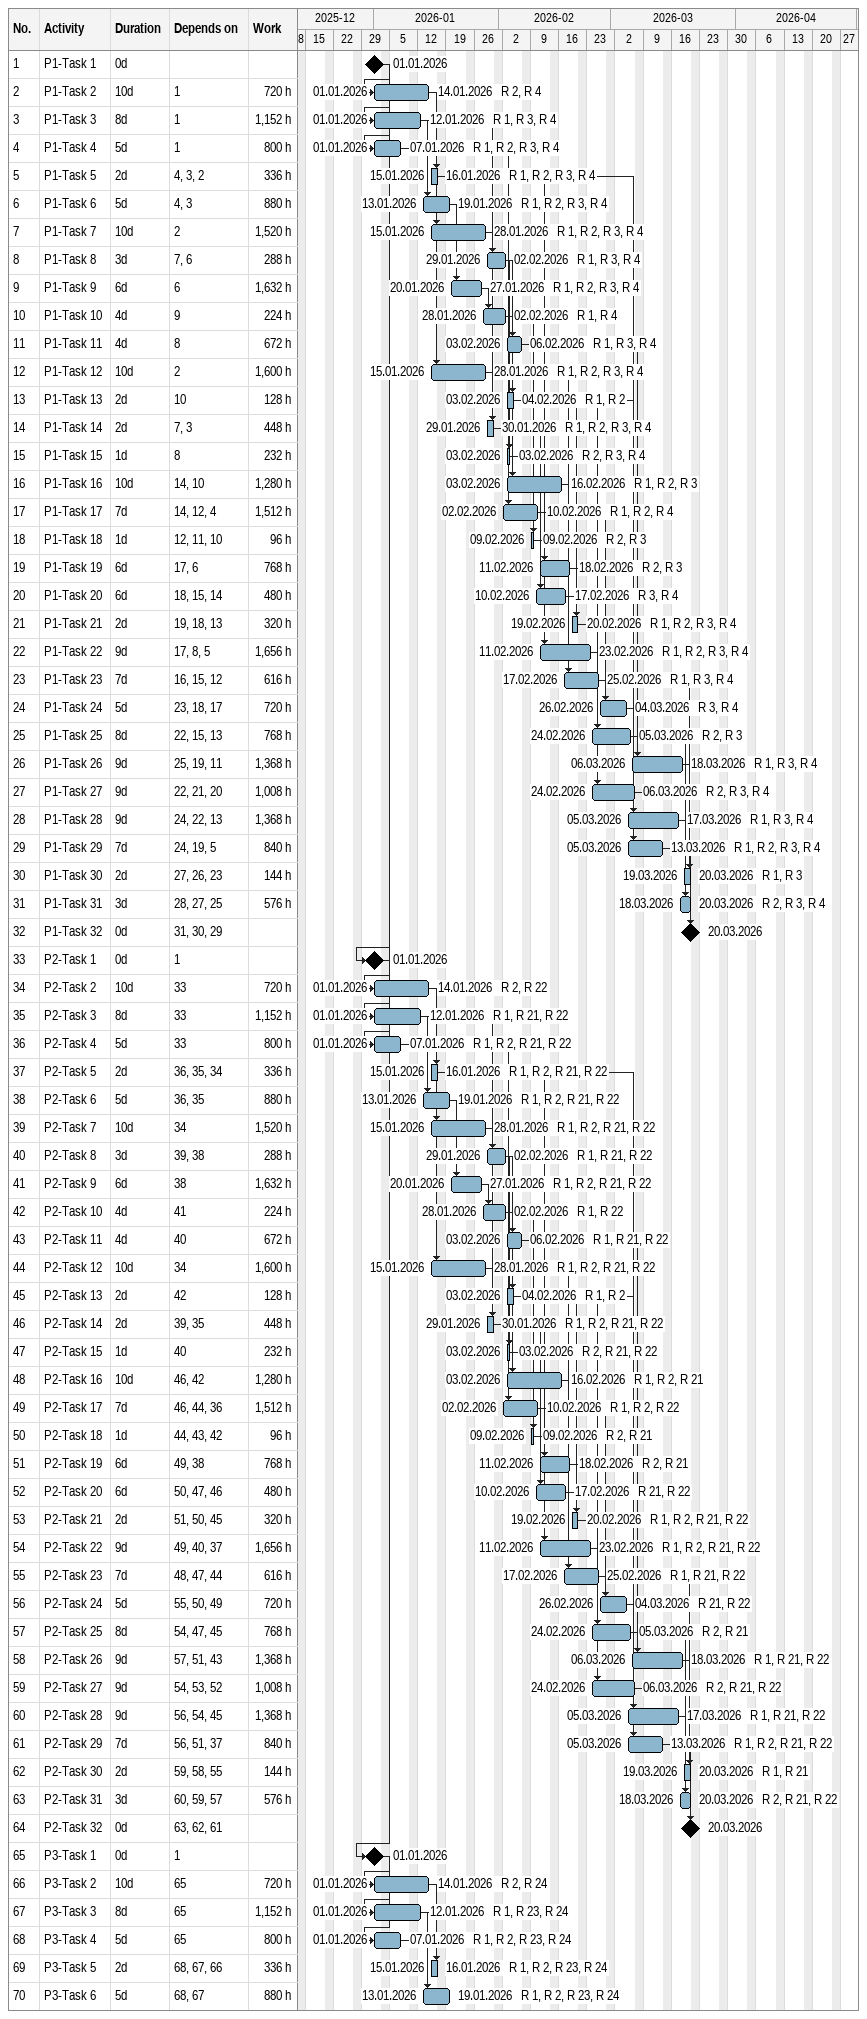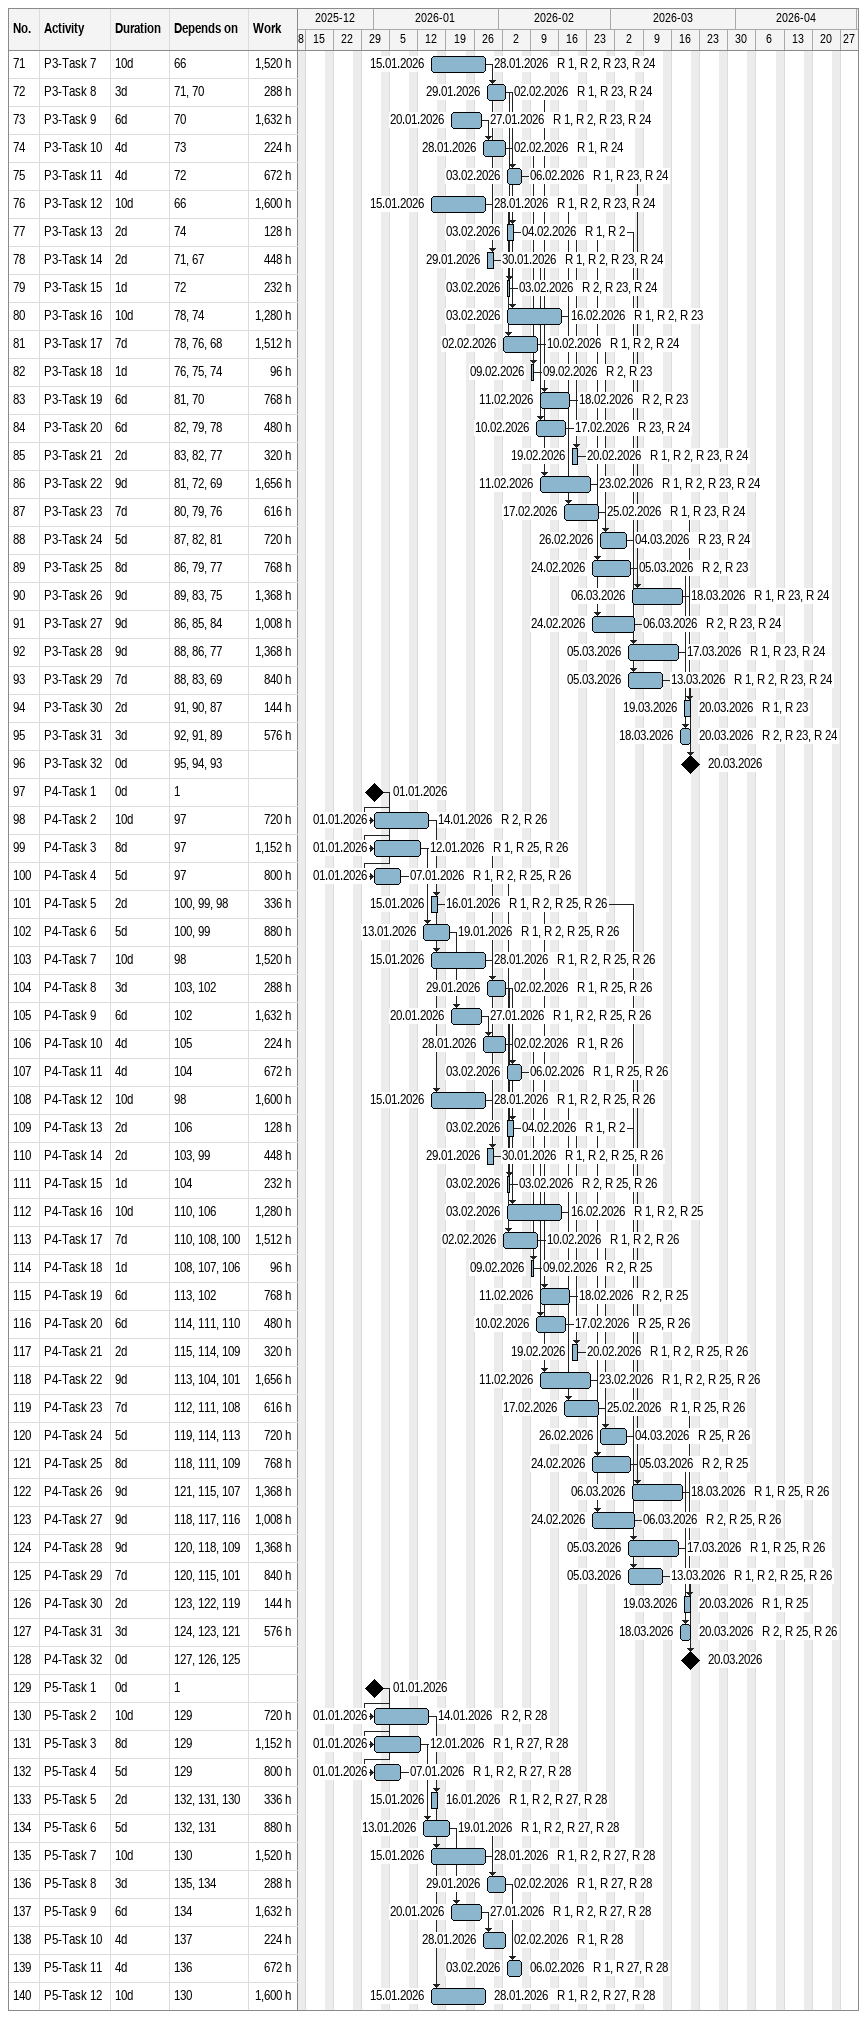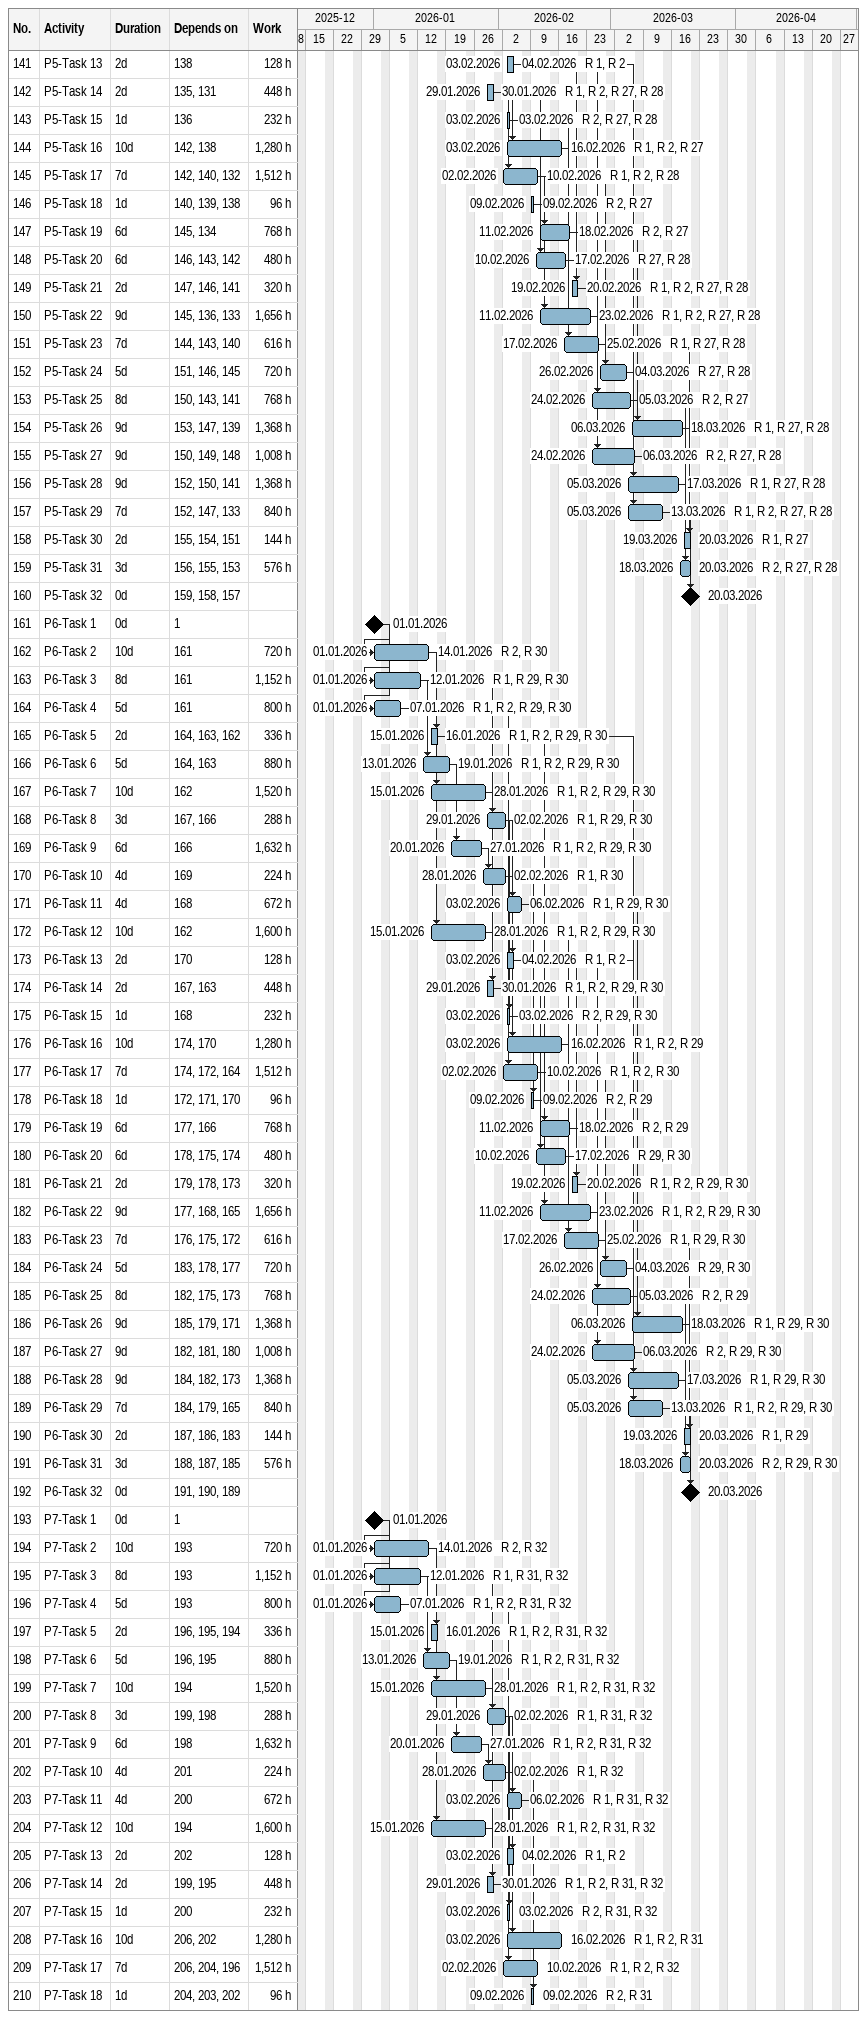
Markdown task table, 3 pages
| ID | Task | Duration | Start | Finish | Predecessors | Resources | Work (h) |
|---|---|---|---|---|---|---|---|
| 1 | P1-Task 1 | 0d | 2026-01-01 | 2026-01-01 |  |  |  |
| 2 | P1-Task 2 | 10d | 2026-01-01 | 2026-01-14 | 1 | R 2, R 4 | 720 |
| 3 | P1-Task 3 | 8d | 2026-01-01 | 2026-01-12 | 1 | R 1, R 3, R 4 | 1152 |
| 4 | P1-Task 4 | 5d | 2026-01-01 | 2026-01-07 | 1 | R 1, R 2, R 3, R 4 | 800 |
| 5 | P1-Task 5 | 2d | 2026-01-15 | 2026-01-16 | 4, 3, 2 | R 1, R 2, R 3, R 4 | 336 |
| 6 | P1-Task 6 | 5d | 2026-01-13 | 2026-01-19 | 4, 3 | R 1, R 2, R 3, R 4 | 880 |
| 7 | P1-Task 7 | 10d | 2026-01-15 | 2026-01-28 | 2 | R 1, R 2, R 3, R 4 | 1520 |
| 8 | P1-Task 8 | 3d | 2026-01-29 | 2026-02-02 | 7, 6 | R 1, R 3, R 4 | 288 |
| 9 | P1-Task 9 | 6d | 2026-01-20 | 2026-01-27 | 6 | R 1, R 2, R 3, R 4 | 1632 |
| 10 | P1-Task 10 | 4d | 2026-01-28 | 2026-02-02 | 9 | R 1, R 4 | 224 |
| 11 | P1-Task 11 | 4d | 2026-02-03 | 2026-02-06 | 8 | R 1, R 3, R 4 | 672 |
| 12 | P1-Task 12 | 10d | 2026-01-15 | 2026-01-28 | 2 | R 1, R 2, R 3, R 4 | 1600 |
| 13 | P1-Task 13 | 2d | 2026-02-03 | 2026-02-04 | 10 | R 1, R 2 | 128 |
| 14 | P1-Task 14 | 2d | 2026-01-29 | 2026-01-30 | 7, 3 | R 1, R 2, R 3, R 4 | 448 |
| 15 | P1-Task 15 | 1d | 2026-02-03 | 2026-02-03 | 8 | R 2, R 3, R 4 | 232 |
| 16 | P1-Task 16 | 10d | 2026-02-03 | 2026-02-16 | 14, 10 | R 1, R 2, R 3 | 1280 |
| 17 | P1-Task 17 | 7d | 2026-02-02 | 2026-02-10 | 14, 12, 4 | R 1, R 2, R 4 | 1512 |
| 18 | P1-Task 18 | 1d | 2026-02-09 | 2026-02-09 | 12, 11, 10 | R 2, R 3 | 96 |
| 19 | P1-Task 19 | 6d | 2026-02-11 | 2026-02-18 | 17, 6 | R 2, R 3 | 768 |
| 20 | P1-Task 20 | 6d | 2026-02-10 | 2026-02-17 | 18, 15, 14 | R 3, R 4 | 480 |
| 21 | P1-Task 21 | 2d | 2026-02-19 | 2026-02-20 | 19, 18, 13 | R 1, R 2, R 3, R 4 | 320 |
| 22 | P1-Task 22 | 9d | 2026-02-11 | 2026-02-23 | 17, 8, 5 | R 1, R 2, R 3, R 4 | 1656 |
| 23 | P1-Task 23 | 7d | 2026-02-17 | 2026-02-25 | 16, 15, 12 | R 1, R 3, R 4 | 616 |
| 24 | P1-Task 24 | 5d | 2026-02-26 | 2026-03-04 | 23, 18, 17 | R 3, R 4 | 720 |
| 25 | P1-Task 25 | 8d | 2026-02-24 | 2026-03-05 | 22, 15, 13 | R 2, R 3 | 768 |
| 26 | P1-Task 26 | 9d | 2026-03-06 | 2026-03-18 | 25, 19, 11 | R 1, R 3, R 4 | 1368 |
| 27 | P1-Task 27 | 9d | 2026-02-24 | 2026-03-06 | 22, 21, 20 | R 2, R 3, R 4 | 1008 |
| 28 | P1-Task 28 | 9d | 2026-03-05 | 2026-03-17 | 24, 22, 13 | R 1, R 3, R 4 | 1368 |
| 29 | P1-Task 29 | 7d | 2026-03-05 | 2026-03-13 | 24, 19, 5 | R 1, R 2, R 3, R 4 | 840 |
| 30 | P1-Task 30 | 2d | 2026-03-19 | 2026-03-20 | 27, 26, 23 | R 1, R 3 | 144 |
| 31 | P1-Task 31 | 3d | 2026-03-18 | 2026-03-20 | 28, 27, 25 | R 2, R 3, R 4 | 576 |
| 32 | P1-Task 32 | 0d | 2026-03-20 | 2026-03-20 | 31, 30, 29 |  |  |
| 33 | P2-Task 1 | 0d | 2026-01-01 | 2026-01-01 | 1 |  |  |
| 34 | P2-Task 2 | 10d | 2026-01-01 | 2026-01-14 | 33 | R 2, R 22 | 720 |
| 35 | P2-Task 3 | 8d | 2026-01-01 | 2026-01-12 | 33 | R 1, R 21, R 22 | 1152 |
| 36 | P2-Task 4 | 5d | 2026-01-01 | 2026-01-07 | 33 | R 1, R 2, R 21, R 22 | 800 |
| 37 | P2-Task 5 | 2d | 2026-01-15 | 2026-01-16 | 36, 35, 34 | R 1, R 2, R 21, R 22 | 336 |
| 38 | P2-Task 6 | 5d | 2026-01-13 | 2026-01-19 | 36, 35 | R 1, R 2, R 21, R 22 | 880 |
| 39 | P2-Task 7 | 10d | 2026-01-15 | 2026-01-28 | 34 | R 1, R 2, R 21, R 22 | 1520 |
| 40 | P2-Task 8 | 3d | 2026-01-29 | 2026-02-02 | 39, 38 | R 1, R 21, R 22 | 288 |
| 41 | P2-Task 9 | 6d | 2026-01-20 | 2026-01-27 | 38 | R 1, R 2, R 21, R 22 | 1632 |
| 42 | P2-Task 10 | 4d | 2026-01-28 | 2026-02-02 | 41 | R 1, R 22 | 224 |
| 43 | P2-Task 11 | 4d | 2026-02-03 | 2026-02-06 | 40 | R 1, R 21, R 22 | 672 |
| 44 | P2-Task 12 | 10d | 2026-01-15 | 2026-01-28 | 34 | R 1, R 2, R 21, R 22 | 1600 |
| 45 | P2-Task 13 | 2d | 2026-02-03 | 2026-02-04 | 42 | R 1, R 2 | 128 |
| 46 | P2-Task 14 | 2d | 2026-01-29 | 2026-01-30 | 39, 35 | R 1, R 2, R 21, R 22 | 448 |
| 47 | P2-Task 15 | 1d | 2026-02-03 | 2026-02-03 | 40 | R 2, R 21, R 22 | 232 |
| 48 | P2-Task 16 | 10d | 2026-02-03 | 2026-02-16 | 46, 42 | R 1, R 2, R 21 | 1280 |
| 49 | P2-Task 17 | 7d | 2026-02-02 | 2026-02-10 | 46, 44, 36 | R 1, R 2, R 22 | 1512 |
| 50 | P2-Task 18 | 1d | 2026-02-09 | 2026-02-09 | 44, 43, 42 | R 2, R 21 | 96 |
| 51 | P2-Task 19 | 6d | 2026-02-11 | 2026-02-18 | 49, 38 | R 2, R 21 | 768 |
| 52 | P2-Task 20 | 6d | 2026-02-10 | 2026-02-17 | 50, 47, 46 | R 21, R 22 | 480 |
| 53 | P2-Task 21 | 2d | 2026-02-19 | 2026-02-20 | 51, 50, 45 | R 1, R 2, R 21, R 22 | 320 |
| 54 | P2-Task 22 | 9d | 2026-02-11 | 2026-02-23 | 49, 40, 37 | R 1, R 2, R 21, R 22 | 1656 |
| 55 | P2-Task 23 | 7d | 2026-02-17 | 2026-02-25 | 48, 47, 44 | R 1, R 21, R 22 | 616 |
| 56 | P2-Task 24 | 5d | 2026-02-26 | 2026-03-04 | 55, 50, 49 | R 21, R 22 | 720 |
| 57 | P2-Task 25 | 8d | 2026-02-24 | 2026-03-05 | 54, 47, 45 | R 2, R 21 | 768 |
| 58 | P2-Task 26 | 9d | 2026-03-06 | 2026-03-18 | 57, 51, 43 | R 1, R 21, R 22 | 1368 |
| 59 | P2-Task 27 | 9d | 2026-02-24 | 2026-03-06 | 54, 53, 52 | R 2, R 21, R 22 | 1008 |
| 60 | P2-Task 28 | 9d | 2026-03-05 | 2026-03-17 | 56, 54, 45 | R 1, R 21, R 22 | 1368 |
| 61 | P2-Task 29 | 7d | 2026-03-05 | 2026-03-13 | 56, 51, 37 | R 1, R 2, R 21, R 22 | 840 |
| 62 | P2-Task 30 | 2d | 2026-03-19 | 2026-03-20 | 59, 58, 55 | R 1, R 21 | 144 |
| 63 | P2-Task 31 | 3d | 2026-03-18 | 2026-03-20 | 60, 59, 57 | R 2, R 21, R 22 | 576 |
| 64 | P2-Task 32 | 0d | 2026-03-20 | 2026-03-20 | 63, 62, 61 |  |  |
| 65 | P3-Task 1 | 0d | 2026-01-01 | 2026-01-01 | 1 |  |  |
| 66 | P3-Task 2 | 10d | 2026-01-01 | 2026-01-14 | 65 | R 2, R 24 | 720 |
| 67 | P3-Task 3 | 8d | 2026-01-01 | 2026-01-12 | 65 | R 1, R 23, R 24 | 1152 |
| 68 | P3-Task 4 | 5d | 2026-01-01 | 2026-01-07 | 65 | R 1, R 2, R 23, R 24 | 800 |
| 69 | P3-Task 5 | 2d | 2026-01-15 | 2026-01-16 | 68, 67, 66 | R 1, R 2, R 23, R 24 | 336 |
| 70 | P3-Task 6 | 5d | 2026-01-13 | 2026-01-19 | 68, 67 | R 1, R 2, R 23, R 24 | 880 |
| 71 | P3-Task 7 | 10d | 2026-01-15 | 2026-01-28 | 66 | R 1, R 2, R 23, R 24 | 1520 |
| 72 | P3-Task 8 | 3d | 2026-01-29 | 2026-02-02 | 71, 70 | R 1, R 23, R 24 | 288 |
| 73 | P3-Task 9 | 6d | 2026-01-20 | 2026-01-27 | 70 | R 1, R 2, R 23, R 24 | 1632 |
| 74 | P3-Task 10 | 4d | 2026-01-28 | 2026-02-02 | 73 | R 1, R 24 | 224 |
| 75 | P3-Task 11 | 4d | 2026-02-03 | 2026-02-06 | 72 | R 1, R 23, R 24 | 672 |
| 76 | P3-Task 12 | 10d | 2026-01-15 | 2026-01-28 | 66 | R 1, R 2, R 23, R 24 | 1600 |
| 77 | P3-Task 13 | 2d | 2026-02-03 | 2026-02-04 | 74 | R 1, R 2 | 128 |
| 78 | P3-Task 14 | 2d | 2026-01-29 | 2026-01-30 | 71, 67 | R 1, R 2, R 23, R 24 | 448 |
| 79 | P3-Task 15 | 1d | 2026-02-03 | 2026-02-03 | 72 | R 2, R 23, R 24 | 232 |
| 80 | P3-Task 16 | 10d | 2026-02-03 | 2026-02-16 | 78, 74 | R 1, R 2, R 23 | 1280 |
| 81 | P3-Task 17 | 7d | 2026-02-02 | 2026-02-10 | 78, 76, 68 | R 1, R 2, R 24 | 1512 |
| 82 | P3-Task 18 | 1d | 2026-02-09 | 2026-02-09 | 76, 75, 74 | R 2, R 23 | 96 |
| 83 | P3-Task 19 | 6d | 2026-02-11 | 2026-02-18 | 81, 70 | R 2, R 23 | 768 |
| 84 | P3-Task 20 | 6d | 2026-02-10 | 2026-02-17 | 82, 79, 78 | R 23, R 24 | 480 |
| 85 | P3-Task 21 | 2d | 2026-02-19 | 2026-02-20 | 83, 82, 77 | R 1, R 2, R 23, R 24 | 320 |
| 86 | P3-Task 22 | 9d | 2026-02-11 | 2026-02-23 | 81, 72, 69 | R 1, R 2, R 23, R 24 | 1656 |
| 87 | P3-Task 23 | 7d | 2026-02-17 | 2026-02-25 | 80, 79, 76 | R 1, R 23, R 24 | 616 |
| 88 | P3-Task 24 | 5d | 2026-02-26 | 2026-03-04 | 87, 82, 81 | R 23, R 24 | 720 |
| 89 | P3-Task 25 | 8d | 2026-02-24 | 2026-03-05 | 86, 79, 77 | R 2, R 23 | 768 |
| 90 | P3-Task 26 | 9d | 2026-03-06 | 2026-03-18 | 89, 83, 75 | R 1, R 23, R 24 | 1368 |
| 91 | P3-Task 27 | 9d | 2026-02-24 | 2026-03-06 | 86, 85, 84 | R 2, R 23, R 24 | 1008 |
| 92 | P3-Task 28 | 9d | 2026-03-05 | 2026-03-17 | 88, 86, 77 | R 1, R 23, R 24 | 1368 |
| 93 | P3-Task 29 | 7d | 2026-03-05 | 2026-03-13 | 88, 83, 69 | R 1, R 2, R 23, R 24 | 840 |
| 94 | P3-Task 30 | 2d | 2026-03-19 | 2026-03-20 | 91, 90, 87 | R 1, R 23 | 144 |
| 95 | P3-Task 31 | 3d | 2026-03-18 | 2026-03-20 | 92, 91, 89 | R 2, R 23, R 24 | 576 |
| 96 | P3-Task 32 | 0d | 2026-03-20 | 2026-03-20 | 95, 94, 93 |  |  |
| 97 | P4-Task 1 | 0d | 2026-01-01 | 2026-01-01 | 1 |  |  |
| 98 | P4-Task 2 | 10d | 2026-01-01 | 2026-01-14 | 97 | R 2, R 26 | 720 |
| 99 | P4-Task 3 | 8d | 2026-01-01 | 2026-01-12 | 97 | R 1, R 25, R 26 | 1152 |
| 100 | P4-Task 4 | 5d | 2026-01-01 | 2026-01-07 | 97 | R 1, R 2, R 25, R 26 | 800 |
| 101 | P4-Task 5 | 2d | 2026-01-15 | 2026-01-16 | 100, 99, 98 | R 1, R 2, R 25, R 26 | 336 |
| 102 | P4-Task 6 | 5d | 2026-01-13 | 2026-01-19 | 100, 99 | R 1, R 2, R 25, R 26 | 880 |
| 103 | P4-Task 7 | 10d | 2026-01-15 | 2026-01-28 | 98 | R 1, R 2, R 25, R 26 | 1520 |
| 104 | P4-Task 8 | 3d | 2026-01-29 | 2026-02-02 | 103, 102 | R 1, R 25, R 26 | 288 |
| 105 | P4-Task 9 | 6d | 2026-01-20 | 2026-01-27 | 102 | R 1, R 2, R 25, R 26 | 1632 |
| 106 | P4-Task 10 | 4d | 2026-01-28 | 2026-02-02 | 105 | R 1, R 26 | 224 |
| 107 | P4-Task 11 | 4d | 2026-02-03 | 2026-02-06 | 104 | R 1, R 25, R 26 | 672 |
| 108 | P4-Task 12 | 10d | 2026-01-15 | 2026-01-28 | 98 | R 1, R 2, R 25, R 26 | 1600 |
| 109 | P4-Task 13 | 2d | 2026-02-03 | 2026-02-04 | 106 | R 1, R 2 | 128 |
| 110 | P4-Task 14 | 2d | 2026-01-29 | 2026-01-30 | 103, 99 | R 1, R 2, R 25, R 26 | 448 |
| 111 | P4-Task 15 | 1d | 2026-02-03 | 2026-02-03 | 104 | R 2, R 25, R 26 | 232 |
| 112 | P4-Task 16 | 10d | 2026-02-03 | 2026-02-16 | 110, 106 | R 1, R 2, R 25 | 1280 |
| 113 | P4-Task 17 | 7d | 2026-02-02 | 2026-02-10 | 110, 108, 100 | R 1, R 2, R 26 | 1512 |
| 114 | P4-Task 18 | 1d | 2026-02-09 | 2026-02-09 | 108, 107, 106 | R 2, R 25 | 96 |
| 115 | P4-Task 19 | 6d | 2026-02-11 | 2026-02-18 | 113, 102 | R 2, R 25 | 768 |
| 116 | P4-Task 20 | 6d | 2026-02-10 | 2026-02-17 | 114, 111, 110 | R 25, R 26 | 480 |
| 117 | P4-Task 21 | 2d | 2026-02-19 | 2026-02-20 | 115, 114, 109 | R 1, R 2, R 25, R 26 | 320 |
| 118 | P4-Task 22 | 9d | 2026-02-11 | 2026-02-23 | 113, 104, 101 | R 1, R 2, R 25, R 26 | 1656 |
| 119 | P4-Task 23 | 7d | 2026-02-17 | 2026-02-25 | 112, 111, 108 | R 1, R 25, R 26 | 616 |
| 120 | P4-Task 24 | 5d | 2026-02-26 | 2026-03-04 | 119, 114, 113 | R 25, R 26 | 720 |
| 121 | P4-Task 25 | 8d | 2026-02-24 | 2026-03-05 | 118, 111, 109 | R 2, R 25 | 768 |
| 122 | P4-Task 26 | 9d | 2026-03-06 | 2026-03-18 | 121, 115, 107 | R 1, R 25, R 26 | 1368 |
| 123 | P4-Task 27 | 9d | 2026-02-24 | 2026-03-06 | 118, 117, 116 | R 2, R 25, R 26 | 1008 |
| 124 | P4-Task 28 | 9d | 2026-03-05 | 2026-03-17 | 120, 118, 109 | R 1, R 25, R 26 | 1368 |
| 125 | P4-Task 29 | 7d | 2026-03-05 | 2026-03-13 | 120, 115, 101 | R 1, R 2, R 25, R 26 | 840 |
| 126 | P4-Task 30 | 2d | 2026-03-19 | 2026-03-20 | 123, 122, 119 | R 1, R 25 | 144 |
| 127 | P4-Task 31 | 3d | 2026-03-18 | 2026-03-20 | 124, 123, 121 | R 2, R 25, R 26 | 576 |
| 128 | P4-Task 32 | 0d | 2026-03-20 | 2026-03-20 | 127, 126, 125 |  |  |
| 129 | P5-Task 1 | 0d | 2026-01-01 | 2026-01-01 | 1 |  |  |
| 130 | P5-Task 2 | 10d | 2026-01-01 | 2026-01-14 | 129 | R 2, R 28 | 720 |
| 131 | P5-Task 3 | 8d | 2026-01-01 | 2026-01-12 | 129 | R 1, R 27, R 28 | 1152 |
| 132 | P5-Task 4 | 5d | 2026-01-01 | 2026-01-07 | 129 | R 1, R 2, R 27, R 28 | 800 |
| 133 | P5-Task 5 | 2d | 2026-01-15 | 2026-01-16 | 132, 131, 130 | R 1, R 2, R 27, R 28 | 336 |
| 134 | P5-Task 6 | 5d | 2026-01-13 | 2026-01-19 | 132, 131 | R 1, R 2, R 27, R 28 | 880 |
| 135 | P5-Task 7 | 10d | 2026-01-15 | 2026-01-28 | 130 | R 1, R 2, R 27, R 28 | 1520 |
| 136 | P5-Task 8 | 3d | 2026-01-29 | 2026-02-02 | 135, 134 | R 1, R 27, R 28 | 288 |
| 137 | P5-Task 9 | 6d | 2026-01-20 | 2026-01-27 | 134 | R 1, R 2, R 27, R 28 | 1632 |
| 138 | P5-Task 10 | 4d | 2026-01-28 | 2026-02-02 | 137 | R 1, R 28 | 224 |
| 139 | P5-Task 11 | 4d | 2026-02-03 | 2026-02-06 | 136 | R 1, R 27, R 28 | 672 |
| 140 | P5-Task 12 | 10d | 2026-01-15 | 2026-01-28 | 130 | R 1, R 2, R 27, R 28 | 1600 |
| 141 | P5-Task 13 | 2d | 2026-02-03 | 2026-02-04 | 138 | R 1, R 2 | 128 |
| 142 | P5-Task 14 | 2d | 2026-01-29 | 2026-01-30 | 135, 131 | R 1, R 2, R 27, R 28 | 448 |
| 143 | P5-Task 15 | 1d | 2026-02-03 | 2026-02-03 | 136 | R 2, R 27, R 28 | 232 |
| 144 | P5-Task 16 | 10d | 2026-02-03 | 2026-02-16 | 142, 138 | R 1, R 2, R 27 | 1280 |
| 145 | P5-Task 17 | 7d | 2026-02-02 | 2026-02-10 | 142, 140, 132 | R 1, R 2, R 28 | 1512 |
| 146 | P5-Task 18 | 1d | 2026-02-09 | 2026-02-09 | 140, 139, 138 | R 2, R 27 | 96 |
| 147 | P5-Task 19 | 6d | 2026-02-11 | 2026-02-18 | 145, 134 | R 2, R 27 | 768 |
| 148 | P5-Task 20 | 6d | 2026-02-10 | 2026-02-17 | 146, 143, 142 | R 27, R 28 | 480 |
| 149 | P5-Task 21 | 2d | 2026-02-19 | 2026-02-20 | 147, 146, 141 | R 1, R 2, R 27, R 28 | 320 |
| 150 | P5-Task 22 | 9d | 2026-02-11 | 2026-02-23 | 145, 136, 133 | R 1, R 2, R 27, R 28 | 1656 |
| 151 | P5-Task 23 | 7d | 2026-02-17 | 2026-02-25 | 144, 143, 140 | R 1, R 27, R 28 | 616 |
| 152 | P5-Task 24 | 5d | 2026-02-26 | 2026-03-04 | 151, 146, 145 | R 27, R 28 | 720 |
| 153 | P5-Task 25 | 8d | 2026-02-24 | 2026-03-05 | 150, 143, 141 | R 2, R 27 | 768 |
| 154 | P5-Task 26 | 9d | 2026-03-06 | 2026-03-18 | 153, 147, 139 | R 1, R 27, R 28 | 1368 |
| 155 | P5-Task 27 | 9d | 2026-02-24 | 2026-03-06 | 150, 149, 148 | R 2, R 27, R 28 | 1008 |
| 156 | P5-Task 28 | 9d | 2026-03-05 | 2026-03-17 | 152, 150, 141 | R 1, R 27, R 28 | 1368 |
| 157 | P5-Task 29 | 7d | 2026-03-05 | 2026-03-13 | 152, 147, 133 | R 1, R 2, R 27, R 28 | 840 |
| 158 | P5-Task 30 | 2d | 2026-03-19 | 2026-03-20 | 155, 154, 151 | R 1, R 27 | 144 |
| 159 | P5-Task 31 | 3d | 2026-03-18 | 2026-03-20 | 156, 155, 153 | R 2, R 27, R 28 | 576 |
| 160 | P5-Task 32 | 0d | 2026-03-20 | 2026-03-20 | 159, 158, 157 |  |  |
| 161 | P6-Task 1 | 0d | 2026-01-01 | 2026-01-01 | 1 |  |  |
| 162 | P6-Task 2 | 10d | 2026-01-01 | 2026-01-14 | 161 | R 2, R 30 | 720 |
| 163 | P6-Task 3 | 8d | 2026-01-01 | 2026-01-12 | 161 | R 1, R 29, R 30 | 1152 |
| 164 | P6-Task 4 | 5d | 2026-01-01 | 2026-01-07 | 161 | R 1, R 2, R 29, R 30 | 800 |
| 165 | P6-Task 5 | 2d | 2026-01-15 | 2026-01-16 | 164, 163, 162 | R 1, R 2, R 29, R 30 | 336 |
| 166 | P6-Task 6 | 5d | 2026-01-13 | 2026-01-19 | 164, 163 | R 1, R 2, R 29, R 30 | 880 |
| 167 | P6-Task 7 | 10d | 2026-01-15 | 2026-01-28 | 162 | R 1, R 2, R 29, R 30 | 1520 |
| 168 | P6-Task 8 | 3d | 2026-01-29 | 2026-02-02 | 167, 166 | R 1, R 29, R 30 | 288 |
| 169 | P6-Task 9 | 6d | 2026-01-20 | 2026-01-27 | 166 | R 1, R 2, R 29, R 30 | 1632 |
| 170 | P6-Task 10 | 4d | 2026-01-28 | 2026-02-02 | 169 | R 1, R 30 | 224 |
| 171 | P6-Task 11 | 4d | 2026-02-03 | 2026-02-06 | 168 | R 1, R 29, R 30 | 672 |
| 172 | P6-Task 12 | 10d | 2026-01-15 | 2026-01-28 | 162 | R 1, R 2, R 29, R 30 | 1600 |
| 173 | P6-Task 13 | 2d | 2026-02-03 | 2026-02-04 | 170 | R 1, R 2 | 128 |
| 174 | P6-Task 14 | 2d | 2026-01-29 | 2026-01-30 | 167, 163 | R 1, R 2, R 29, R 30 | 448 |
| 175 | P6-Task 15 | 1d | 2026-02-03 | 2026-02-03 | 168 | R 2, R 29, R 30 | 232 |
| 176 | P6-Task 16 | 10d | 2026-02-03 | 2026-02-16 | 174, 170 | R 1, R 2, R 29 | 1280 |
| 177 | P6-Task 17 | 7d | 2026-02-02 | 2026-02-10 | 174, 172, 164 | R 1, R 2, R 30 | 1512 |
| 178 | P6-Task 18 | 1d | 2026-02-09 | 2026-02-09 | 172, 171, 170 | R 2, R 29 | 96 |
| 179 | P6-Task 19 | 6d | 2026-02-11 | 2026-02-18 | 177, 166 | R 2, R 29 | 768 |
| 180 | P6-Task 20 | 6d | 2026-02-10 | 2026-02-17 | 178, 175, 174 | R 29, R 30 | 480 |
| 181 | P6-Task 21 | 2d | 2026-02-19 | 2026-02-20 | 179, 178, 173 | R 1, R 2, R 29, R 30 | 320 |
| 182 | P6-Task 22 | 9d | 2026-02-11 | 2026-02-23 | 177, 168, 165 | R 1, R 2, R 29, R 30 | 1656 |
| 183 | P6-Task 23 | 7d | 2026-02-17 | 2026-02-25 | 176, 175, 172 | R 1, R 29, R 30 | 616 |
| 184 | P6-Task 24 | 5d | 2026-02-26 | 2026-03-04 | 183, 178, 177 | R 29, R 30 | 720 |
| 185 | P6-Task 25 | 8d | 2026-02-24 | 2026-03-05 | 182, 175, 173 | R 2, R 29 | 768 |
| 186 | P6-Task 26 | 9d | 2026-03-06 | 2026-03-18 | 185, 179, 171 | R 1, R 29, R 30 | 1368 |
| 187 | P6-Task 27 | 9d | 2026-02-24 | 2026-03-06 | 182, 181, 180 | R 2, R 29, R 30 | 1008 |
| 188 | P6-Task 28 | 9d | 2026-03-05 | 2026-03-17 | 184, 182, 173 | R 1, R 29, R 30 | 1368 |
| 189 | P6-Task 29 | 7d | 2026-03-05 | 2026-03-13 | 184, 179, 165 | R 1, R 2, R 29, R 30 | 840 |
| 190 | P6-Task 30 | 2d | 2026-03-19 | 2026-03-20 | 187, 186, 183 | R 1, R 29 | 144 |
| 191 | P6-Task 31 | 3d | 2026-03-18 | 2026-03-20 | 188, 187, 185 | R 2, R 29, R 30 | 576 |
| 192 | P6-Task 32 | 0d | 2026-03-20 | 2026-03-20 | 191, 190, 189 |  |  |
| 193 | P7-Task 1 | 0d | 2026-01-01 | 2026-01-01 | 1 |  |  |
| 194 | P7-Task 2 | 10d | 2026-01-01 | 2026-01-14 | 193 | R 2, R 32 | 720 |
| 195 | P7-Task 3 | 8d | 2026-01-01 | 2026-01-12 | 193 | R 1, R 31, R 32 | 1152 |
| 196 | P7-Task 4 | 5d | 2026-01-01 | 2026-01-07 | 193 | R 1, R 2, R 31, R 32 | 800 |
| 197 | P7-Task 5 | 2d | 2026-01-15 | 2026-01-16 | 196, 195, 194 | R 1, R 2, R 31, R 32 | 336 |
| 198 | P7-Task 6 | 5d | 2026-01-13 | 2026-01-19 | 196, 195 | R 1, R 2, R 31, R 32 | 880 |
| 199 | P7-Task 7 | 10d | 2026-01-15 | 2026-01-28 | 194 | R 1, R 2, R 31, R 32 | 1520 |
| 200 | P7-Task 8 | 3d | 2026-01-29 | 2026-02-02 | 199, 198 | R 1, R 31, R 32 | 288 |
| 201 | P7-Task 9 | 6d | 2026-01-20 | 2026-01-27 | 198 | R 1, R 2, R 31, R 32 | 1632 |
| 202 | P7-Task 10 | 4d | 2026-01-28 | 2026-02-02 | 201 | R 1, R 32 | 224 |
| 203 | P7-Task 11 | 4d | 2026-02-03 | 2026-02-06 | 200 | R 1, R 31, R 32 | 672 |
| 204 | P7-Task 12 | 10d | 2026-01-15 | 2026-01-28 | 194 | R 1, R 2, R 31, R 32 | 1600 |
| 205 | P7-Task 13 | 2d | 2026-02-03 | 2026-02-04 | 202 | R 1, R 2 | 128 |
| 206 | P7-Task 14 | 2d | 2026-01-29 | 2026-01-30 | 199, 195 | R 1, R 2, R 31, R 32 | 448 |
| 207 | P7-Task 15 | 1d | 2026-02-03 | 2026-02-03 | 200 | R 2, R 31, R 32 | 232 |
| 208 | P7-Task 16 | 10d | 2026-02-03 | 2026-02-16 | 206, 202 | R 1, R 2, R 31 | 1280 |
| 209 | P7-Task 17 | 7d | 2026-02-02 | 2026-02-10 | 206, 204, 196 | R 1, R 2, R 32 | 1512 |
| 210 | P7-Task 18 | 1d | 2026-02-09 | 2026-02-09 | 204, 203, 202 | R 2, R 31 | 96 |
